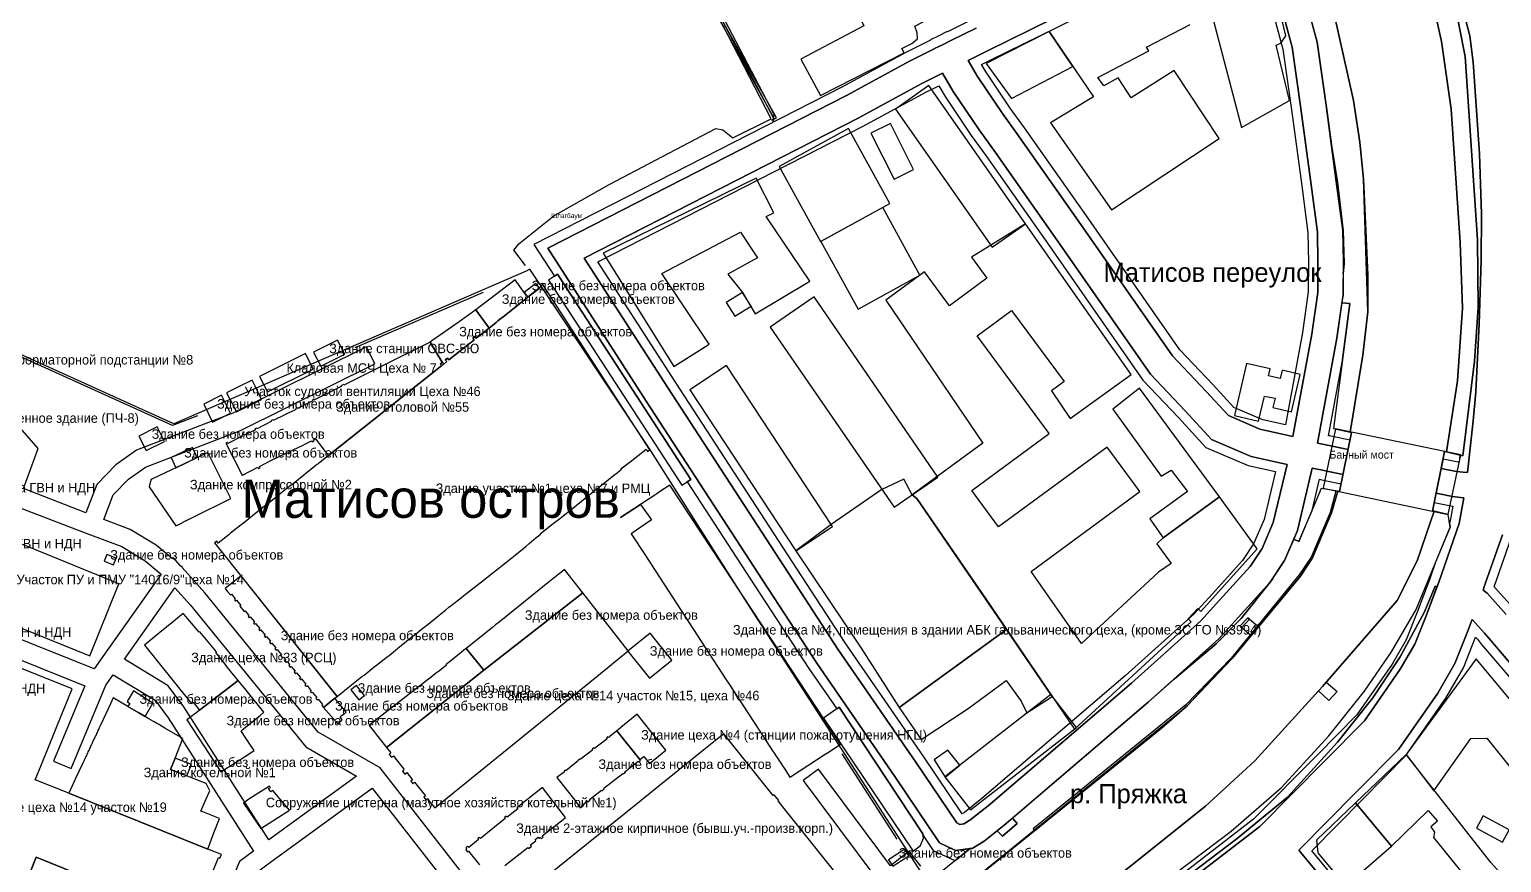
# Model space of a CAD drawing. Extents: x -1571 to 863, y -881 to 2148.
# Drawn here: x -338.5 to 125.2, y 572.8 to 835.2 of the extents above; entities that cross this region are included whole.
import ezdxf

# ---------------------------------------------------------------- set-up
doc = ezdxf.new("R2010")
doc.units = 0
for name, color, linetype in [('AREAS', 62, 'CONTINUOUS'), ('BRIDGES', 34, 'CONTINUOUS'), ('BUILDINGS_CONTEXT', 9, 'CONTINUOUS'), ('BUILDINGS_SHIPYARD', 6, 'CONTINUOUS'), ('FENCE', 1, 'CONTINUOUS'), ('FENCE_GATES', 2, 'CONTINUOUS'), ('LABELS', 7, 'CONTINUOUS'), ('LAND_EDGE', 8, 'CONTINUOUS'), ('ROADS_CITY', 8, 'CONTINUOUS'), ('ROADS_INTERNAL', 250, 'CONTINUOUS'), ('SIDEWALKS', 9, 'CONTINUOUS'), ('WATER', 5, 'CONTINUOUS'), ('ZONE_SHIPYARD', 1, 'CONTINUOUS')]:
    doc.layers.add(name, color=color, linetype=linetype)

msp = doc.modelspace()

# ---------------------------------------------------------------- linework, layer by layer
at = {"layer": 'AREAS'}
for points in [[(-12.8, 1126.1), (88.4, 887.1), (98.1, 862.5), (102.8, 847.1), (106.3, 831.4), (109.4, 810.1), (112.2, 768.1), (112.9, 747.4), (111.3, 724.5), (107.9, 702.1), (113, 700.9), (116.7, 730.7), (117.9, 747.6), (117.6, 768.9), (113.8, 826.7), (110, 845.9), (104.3, 864.4), (100.6, 874), (33.9, 1025.2), (-0.9, 1107.5), (-8.9, 1127.7)], [(-175, 756.2), (-133, 691.6), (-130.2, 693.4), (-172.2, 758.1)], [(-22.3, 583.4), (-21.902, 582.803), (-21.414, 583.197), (26.2, 622.1), (40.4, 637), (61.9, 663), (65.7, 668.7), (71.7, 682.9), (73.7, 689.7), (73, 689.8), (71.2, 683), (65.2, 669), (61.5, 663.4), (40, 637.2), (25.8, 622.4)], [(-101.2, 484), (-98.3, 480.5), (-95.8, 480), (40, 582.7), (55.9, 596.4), (70.8, 612.7), (82, 626.8), (90.6, 639.1), (98.3, 652.5), (109, 678.4), (108.4, 682.4), (104, 683.4), (98.6, 667.8), (92.3, 655.3), (70.008, 629.593), (73.4, 626.6), (70.8, 623.8), (67.609, 626.891), (47.5, 604.8), (32, 590.5)], [(-107.937, 464.089), (-97.522, 471.983), (-85.723, 480.882), (-68.73, 493.778), (-43.122, 513.184), (-8.178, 539.541), (7.896, 552.242), (11.429, 555.169), (49.056, 584.159), (69.429, 604.728), (81.999, 617.395), (93.29, 633.661), (97.891, 641.575), (101.471, 650.526), (104.867, 659.611), (104.3, 659.8), (100.9, 651.7), (93.3, 637.6), (84.7, 624.7), (73.5, 610.7), (57.8, 593.4), (41.9, 580.3), (-104.6, 469.1), (-107.8, 465.5)], [(-88.4, 618.3), (-60.1, 576.4), (-57.8, 578.1), (-56.9, 580.5), (-57.1, 581.8), (-83.4, 621.7)]]:
    msp.add_lwpolyline(points, close=True, dxfattribs=at)
for points in [[(64.035, 842.697), (67.126, 831.205), (69.962, 811.347), (71.727, 798.111), (73.5, 787.1), (75.3, 771.9), (75.6, 761.5), (75.364, 758.248), (75.297, 751.698), (74.926, 749.083), (77.4, 748.9), (72.3, 709.5), (77.5, 708.3), (81.5, 732.6), (83.1, 746.2), (81.7, 788), (80.6, 799.7), (78.6, 812.8), (70.9, 847.1)], [(-93.034, 525.372), (26.2, 622.1), (43.613, 640.885), (46.318, 644.157), (42.8, 647.2), (45.3, 649.9), (48.714, 647.055), (61.9, 663), (65.7, 668.7), (71.7, 682.9), (73.7, 689.7), (68.4, 690.6), (61.4, 673.9), (59.751, 674.649), (56.832, 667.889), (53.526, 662.89), (53.2, 662.2), (52.419, 661.216), (52.367, 661.138), (52.286, 661.048), (43.2, 649.6), (35.3, 641.7), (22.159, 630.691), (13.937, 623.292), (-28.801, 586.781), (-27.4, 585.1), (-32, 581.1), (-33.615, 582.785), (-37.727, 579.496), (-41.587, 577.233), (-42.146, 577.163), (-149.7, 490.3)]]:
    msp.add_lwpolyline(points, dxfattribs=at)
at = {"layer": 'BRIDGES'}
msp.add_lwpolyline([(69.054, 690.65), (108.454, 682.45), (112.346, 701.15), (72.946, 709.35)], close=True, dxfattribs=at)
at = {"layer": 'BUILDINGS_CONTEXT'}
for points in [[(-95.5, 825.8), (-89.3, 814.4), (-63, 827.8), (-63.7, 829.2), (-60.5, 830.7), (-58.8, 832.2), (-58.9, 834.1), (-59.6, 836.2), (-27.4, 853.1), (-34.1, 866.8), (-54.5, 857.2), (-56.8, 862.5), (-69.5, 856.4), (-71, 858.3), (-75.6, 855.8), (-75.1, 853.6), (-82.2, 849.7), (-75.7, 836.3)], [(-17.3, 834.5), (-37.1, 824.5), (-29.1, 813.4), (-9.8, 823.5)], [(-65.7, 810.1), (-35.257, 766.61), (-24.7, 774), (-55.143, 817.49)], [(-89.315, 768.337), (-67.469, 780.324), (-80.453, 803.988), (-102.3, 792)], [(-60, 791.1), (-67.3, 805.6), (-73.412, 802.523), (-66.112, 788.023)], [(-157.8, 764.7), (-135.5, 729), (-124.4, 736), (-139.3, 758.3), (-114.5, 771.3), (-109.2, 763.2), (-118.5, 758.1), (-113.9, 752.3), (-109.9, 745.6), (-92.7, 755.9), (-106.4, 776.3), (-104, 777.4), (-109.6, 788.3)], [(-69.7, 779.1), (-89.2, 768.4), (-77.499, 747.075), (-57.999, 757.775)], [(-38.2, 704.9), (-60.4, 688.6), (-59, 687.4), (-37.2, 655.8), (-9.3, 614.8), (27.4, 648.6), (26.5, 649.5), (29.6, 652.8), (30.5, 651.9), (48.2, 671.6), (36.4, 688), (18.6, 675.1), (16.6, 673.2), (21.1, 667), (17.2, 664.2), (-7.1, 641.8), (-23, 664.4), (11.3, 689.6), (1, 703.6), (-33.2, 678.5), (-41.6, 690), (-17.3, 707.9), (-40, 738.7), (-29.1, 746.7), (-12.6, 724.3), (-16.6, 721.3), (-10.7, 712.6), (8.6, 726.5), (-24.7, 774), (-41.7, 763.4), (-36.9, 756.8), (-48.7, 748.1), (-56.6, 758.8), (-68.7, 749.9)], [(-116.297, 744.84), (-111.2, 748), (-113.903, 752.36), (-119, 749.2)], [(-52.35, 694.128), (-91.344, 750.909), (-105.124, 741.446), (-66.13, 684.665)], [(-130.5, 721.7), (-97.1, 671), (-85.546, 678.611), (-118.946, 729.311)], [(52.3, 728.3), (44.9, 730), (41.1, 713.6), (48.7, 711.8), (50.5, 719.7), (53.9, 719), (53.2, 716.1), (59.1, 714.7), (61.8, 726.5), (56.1, 727.9), (55.5, 725.2), (51.8, 726.1)], [(11.2, 722.2), (2.8, 715.6), (18, 694.5), (21.1, 696.4), (26.3, 689.6), (14.4, 681), (18.6, 675.1), (36.4, 688)], [(-97.1, 671), (-76.5, 640.3), (-64.5, 621.6), (-30.7, 646.2), (-59, 687.4), (-60.4, 688.6), (-63.1, 693.5), (-70, 690.3), (-86, 679.3)], [(-30.7, 646.2), (-64.5, 621.6), (-57.6, 611.5), (-42.8, 621.3), (-30.8, 630.1), (-26.1, 623.6), (-24.3, 619.9), (-16.3, 625.1)], [(117.2, 636.9), (95.2, 606.8), (103.9, 595.4), (115.6, 611.8), (120.6, 612), (136.8, 591.8), (142, 595.9), (145.2, 592.2), (150.6, 596.8)], [(-42.077, 589.341), (-8.676, 615.285), (-16.791, 625.732), (-50.192, 599.789)], [(-53.5, 605.1), (-50, 599.7), (-45.4, 603.5), (-49.2, 608.2)], [(112.6, 550.3), (119.6, 541.8), (127.5, 548.1), (136.8, 556.2), (121.8, 572.8), (95.2, 606.8), (79.2, 591.6), (90.6, 577.9), (102.1, 589.2), (105, 585.8), (102.9, 584), (104.1, 582.3), (103.8, 580.7), (123.1, 556.8), (120.4, 554.5), (119.2, 555.8)], [(119.6, 541.8), (113.5, 549.1), (108, 544.5), (104.8, 544.5), (100, 550.4), (107.9, 556.9), (99, 567.6), (91.3, 561.1), (85.7, 568), (83.8, 566.5), (81.1, 569.7), (90.6, 577.9), (79.2, 591.6), (66.9, 579.8), (67.3, 575.8), (105.5, 530), (111.9, 535.4), (110.3, 537.3), (112.4, 539), (114, 537.1)], [(125.5, 579.2), (127.6, 583.1), (119.448, 587.489), (117.348, 583.589)]]:
    msp.add_lwpolyline(points, close=True, dxfattribs=at)
for points in [[(42.7, 864.7), (-17.3, 834.5), (-3.3, 814), (-16.9, 805.8), (2.4, 778.4), (36.3, 800.8), (22.1, 822.2), (8.6, 813.6), (4.5, 819.9), (-0.1, 817.4), (-2, 820), (14.1, 828.4), (13.4, 829.6), (27.1, 836.7)], [(31.8, 848.4), (43.3, 804.3), (58.4, 812.8), (54.2, 830.2), (55.7, 830.9), (57.3, 833.2), (54.9, 843.2)]]:
    msp.add_lwpolyline(points, dxfattribs=at)
at = {"layer": 'BUILDINGS_SHIPYARD'}
for points in [[(-185.48, 756.33), (-197.93, 746.82), (-193.69, 741.12), (-191.5, 742.84), (-190.94, 743.35), (-189.98, 744.12), (-189.41, 744.57), (-183.11, 749.57), (-182.53, 750.04), (-181.48, 750.88), (-182.68, 752.35)], [(-180.78, 751.44), (-181.48, 750.88), (-182.53, 750.04), (-183.11, 749.57), (-189.41, 744.57), (-189.98, 744.12), (-190.94, 743.35), (-191.5, 742.84), (-193.69, 741.12), (-197.79, 737.91), (-198.22, 738.46), (-198.87, 737.96), (-198.43, 737.4), (-199.3, 736.72), (-199.92, 736.22), (-206.41, 731.07), (-206.86, 731.62), (-207.53, 731.1), (-207.08, 730.54), (-208.02, 729.78), (-208.65, 729.29), (-244.31, 700.96), (-247.57, 698.37), (-248.18, 697.9), (-251.51, 695.25), (-252.05, 694.82), (-255.46, 692.11), (-256.06, 691.63), (-259.4, 688.98), (-260, 688.51), (-263.28, 685.9), (-263.9, 685.4), (-267.18, 682.81), (-267.74, 682.36), (-271.13, 679.67), (-271.77, 679.15), (-275.14, 676.48), (-275.74, 676.01), (-279.01, 673.4), (-279.5, 674.01), (-280.17, 673.48), (-241.54, 625.11), (-240.98, 625.59), (-239.52, 626.77), (-239.29, 626.96), (-238.59, 627.52), (-238.35, 627.71), (-237.57, 628.34), (-237.09, 628.75), (-233.8, 631.35), (-233.11, 631.83), (-229.93, 634.45), (-229.23, 634.95), (-225.81, 637.61), (-225.2, 638.03), (-221.97, 640.71), (-221.41, 641.15), (-218.01, 643.88), (-217.43, 644.3), (-214.1, 647), (-213.48, 647.49), (-210.1, 650.18), (-209.56, 650.57), (-208.81, 651.18), (-207.43, 652.31), (-206.25, 653.29), (-206.2, 653.32), (-205.65, 653.71), (-202.38, 656.3), (-202.34, 656.33), (-201.63, 656.89), (-196.55, 660.86), (-194.55, 662.41), (-193.99, 662.86), (-190.53, 665.61), (-190, 666.02), (-186.58, 668.74), (-186.07, 669.19), (-182.67, 671.89), (-182.08, 672.43), (-181.04, 673.31), (-178.88, 675.13), (-178.14, 675.73), (-177.52, 676.21), (-177.61, 676.33), (-173.5, 679.52), (-171, 681.46), (-170.4, 681.94), (-169.43, 682.72), (-168.91, 683.14), (-164.59, 686.6), (-162.4, 688.36), (-161.83, 688.83), (-161.32, 689.23), (-160.82, 689.64), (-160.29, 690.06), (-154.11, 695.03), (-153.84, 695.24), (-153.3, 695.68), (-152.26, 696.49), (-151.78, 697.12), (-149.31, 699.03), (-144.25, 702.96), (-143.77, 702.26), (-143.12, 702.77), (-177.02, 755.19), (-177.43, 754.92), (-177.68, 754.76), (-177.31, 754.22), (-177.92, 753.74)], [(-177.87, 753.676), (-179.032, 755.176), (-182.68, 752.35), (-181.518, 750.85)], [(-203.19, 743.1), (-211.71, 737.09), (-212.27, 736.69), (-208.48, 730.34), (-208.02, 729.78), (-207.08, 730.54), (-207.53, 731.1), (-206.86, 731.62), (-206.41, 731.07), (-199.92, 736.22), (-199.3, 736.72), (-198.43, 737.4), (-198.87, 737.96), (-198.22, 738.46), (-197.79, 737.91), (-193.69, 741.12), (-197.93, 746.82)], [(-244.77, 720.45), (-244.89, 720.69), (-245.48, 720.4), (-245.35, 720.16), (-248.88, 718.4), (-249.01, 718.64), (-249.39, 718.46), (-249.27, 718.21), (-254.07, 715.8), (-254.2, 716.03), (-254.74, 715.75), (-254.62, 715.52), (-261.74, 711.97), (-261.85, 712.22), (-262.46, 711.93), (-262.33, 711.67), (-264.37, 710.65), (-264.8, 710.44), (-265.68, 710), (-265.98, 709.85), (-266.87, 709.39), (-266.99, 709.64), (-267.47, 709.41), (-267.33, 709.11), (-270.92, 707.38), (-271.04, 707.62), (-271.64, 707.34), (-271.5, 707.09), (-276.06, 704.81), (-276.18, 705.05), (-276.62, 704.82), (-271.45, 694.81), (-271.42, 694.74), (-266.52, 697.27), (-266.31, 696.85), (-265.82, 697.1), (-266.04, 697.51), (-262.44, 699.36), (-262.02, 699.58), (-257.2, 701.94), (-256.98, 701.48), (-256.61, 701.66), (-256.82, 702.09), (-252.33, 704.29), (-251.59, 704.67), (-250.07, 705.42), (-249.66, 705.62), (-249.48, 705.25), (-248.86, 705.55), (-249.07, 705.97), (-248.44, 706.28), (-246.61, 703.92), (-246.04, 703.19), (-245.31, 702.25), (-244.31, 700.96), (-208.65, 729.29), (-209.09, 729.85), (-208.48, 730.34), (-212.03, 736.29), (-212.27, 736.69), (-212.49, 736.58), (-220.08, 732.82), (-220.96, 732.35), (-239.45, 723.11), (-239.58, 723.33), (-240.3, 722.97), (-240.21, 722.74), (-240.29, 722.7), (-240.52, 722.58), (-240.57, 722.56), (-242.22, 721.73), (-242.37, 721.65), (-242.59, 721.54)], [(-263.573, 721.009), (-249.1, 728.19), (-251.517, 733.061), (-265.99, 725.88)], [(-246.77, 729.11), (-239.21, 732.85), (-241.419, 737.316), (-248.979, 733.576)], [(-275.11, 718.17), (-273.33, 714.69), (-265.36, 718.67), (-267.43, 722.81), (-268.37, 724.71), (-272.27, 722.78), (-276.41, 720.73), (-275.58, 719.1), (-275.52, 718.97)], [(-283.62, 717.17), (-280.81, 711.52), (-275.2, 714.31), (-278.01, 719.96)], [(-301.767, 702.512), (-295.98, 705.41), (-298.263, 709.968), (-304.05, 707.07)], [(-292.37, 697.15), (-293.74, 696.49), (-299.75, 693.6), (-300.22, 693.37), (-300.77, 691.07), (-292.4, 678.82), (-291.89, 679.07), (-291.03, 679.5), (-291, 679.51), (-290.23, 679.9), (-289.93, 680.05), (-289.09, 680.46), (-288.99, 680.52), (-288.68, 680.67), (-287.54, 681.23), (-286.48, 681.76), (-275.08, 687.43), (-282.32, 701.98)], [(-292.37, 697.15), (-285.66, 700.38), (-287.183, 703.543), (-293.893, 700.313)], [(-148.13, 675.01), (-142.71, 666.71), (-142.58, 666.5), (-119.01, 630.37), (-118.11, 628.99), (-108.86, 614.82), (-104.18, 607.65), (-104.09, 607.51), (-103.84, 607.12), (-103.53, 606.65), (-103.11, 606), (-102.78, 605.51), (-102.46, 605.01), (-102.24, 604.67), (-101.42, 603.42), (-101.27, 603.2), (-100.81, 602.49), (-98.95, 599.63), (-98.74, 599.76), (-87.83, 606.89), (-86.62, 607.68), (-83.04, 610.03), (-101.23, 637.65), (-136.79, 691.61), (-139.99, 689.51), (-140.88, 688.92), (-141.51, 688.51), (-152.32, 681.42), (-146, 685.57), (-142.55, 680.71), (-149.01, 676.36)], [(-319.44, 637.84), (-310.4, 660.54), (-360.56, 681.01), (-365.55, 683.05), (-367.69, 677.8), (-369.25, 672.88), (-369.68, 672.93), (-369.85, 672.51), (-374.85, 660.27)], [(-314.135, 669.819), (-314.945, 667.747), (-311.981, 666.587), (-311.17, 668.66)], [(-170.85, 664.36), (-172.04, 663.4), (-172.58, 662.97), (-172.81, 662.78), (-173.51, 662.22), (-173.63, 662.12), (-175.17, 660.89), (-190.54, 648.53), (-191.69, 647.61), (-192.68, 646.82), (-200.9, 640.2), (-195.42, 633.38), (-164.21, 657.74), (-169.95, 665.08)], [(-276.79, 658.96), (-276.63, 658.77), (-276.24, 658.29), (-275.22, 657.06), (-274.9, 657.31), (-273.66, 655.81), (-273.96, 655.54), (-273.61, 655.11), (-273.3, 655.37), (-271.96, 653.75), (-272.27, 653.49), (-270.89, 651.83), (-270.59, 652.09), (-269.35, 650.59), (-269.65, 650.34), (-269.27, 649.88), (-268.96, 650.13), (-267.66, 648.56), (-267.98, 648.3), (-267.6, 647.83), (-267.27, 648.1), (-265.94, 646.48), (-266.26, 646.21), (-265.89, 645.78), (-265.58, 646.04), (-264.24, 644.43), (-264.54, 644.17), (-264.15, 643.68), (-263.84, 643.94), (-262.61, 642.46), (-262.92, 642.2), (-262.47, 641.65), (-262.16, 641.92), (-260.86, 640.36), (-261.18, 640.09), (-260.79, 639.62), (-260.47, 639.88), (-259.13, 638.25), (-259.45, 637.99), (-258.79, 637.21), (-258.5, 637.46), (-257.76, 636.59), (-258.07, 636.33), (-257.64, 635.82), (-257.34, 636.07), (-256.54, 635.12), (-256.85, 634.86), (-256.38, 634.31), (-256.07, 634.57), (-254.85, 633.05), (-255.13, 632.8), (-254.71, 632.26), (-254.39, 632.52), (-253.15, 631.01), (-253.43, 630.74), (-253.14, 630.37), (-252.82, 630.63), (-251.45, 628.94), (-251.74, 628.68), (-251.37, 628.24), (-251.06, 628.49), (-249.74, 626.89), (-250.04, 626.63), (-249.71, 626.23), (-249.4, 626.48), (-247.96, 624.71), (-248.25, 624.47), (-247.88, 624.01), (-247.56, 624.26), (-246.17, 622.55), (-246.44, 622.26), (-245.9, 621.61), (-242.3, 624.5), (-241.54, 625.11), (-271.84, 663.05), (-276.88, 659.07)], [(-195.42, 633.38), (-226.04, 609.06), (-225.6, 608.52), (-224.64, 607.31), (-225.19, 606.85), (-224.43, 605.92), (-223.88, 606.36), (-223.66, 606.08), (-220.58, 602.23), (-220.43, 602.04), (-221, 601.57), (-220.22, 600.61), (-219.68, 601.11), (-217.87, 598.87), (-218.42, 598.4), (-217.76, 597.57), (-217.23, 598.05), (-213.78, 593.74), (-214.29, 593.32), (-213.66, 592.53), (-213.13, 592.93), (-212.87, 592.59), (-212.15, 591.63), (-211.52, 590.89), (-210.84, 590.05), (-159.73, 631.35), (-149.9, 639.41), (-164.21, 657.74)], [(-276.07, 634.25), (-276.84, 635.22), (-279.81, 638.97), (-279.61, 639.14), (-284.8, 645.46), (-285, 645.3), (-289.89, 651.05), (-290.04, 651.24), (-294.79, 647.37), (-296.77, 645.75), (-302.32, 641.22), (-288.52, 624.14), (-287.47, 622.84), (-286.97, 623.25), (-284.93, 620.74), (-272.79, 630.11)], [(-143.19, 630.86), (-136.17, 636.52), (-142.991, 644.98), (-150.011, 639.32)], [(-200.9, 640.2), (-201.1, 640.04), (-203.63, 638.01), (-207.23, 635.13), (-207.36, 635.03), (-207.22, 634.86), (-207.63, 634.54), (-209.67, 632.96), (-210.55, 632.27), (-211.4, 631.61), (-216.99, 627.27), (-231.15, 616.26), (-231.53, 615.97), (-229.86, 613.87), (-229.19, 613.03), (-227.96, 611.47), (-226.04, 609.06), (-195.42, 633.38)], [(-305.71, 626.88), (-307.75, 623.46), (-306.84, 622.84), (-307.48, 621.91), (-304.01, 619.88), (-302.1, 618.77), (-299.62, 622.94)], [(-284.93, 620.74), (-286.12, 619.82), (-287.24, 618.96), (-288.9, 617.68), (-278.19, 601.39), (-277.71, 601.69), (-275.94, 602.82), (-270.77, 606.12), (-267.74, 608.05), (-269.08, 610.07), (-269.7, 611.01), (-270.77, 612.62), (-271.49, 613.7), (-271.84, 614.23), (-271.09, 614.85), (-266.77, 618.39), (-265.88, 619.11), (-264.63, 620.13), (-270.28, 627.04), (-272.79, 630.11)], [(-237.24, 627.151), (-234.729, 623.976), (-232.98, 625.36), (-235.491, 628.534)], [(-297.9, 616.32), (-298.16, 616.47), (-298.41, 616.62), (-298.67, 616.77), (-298.93, 616.93), (-299.19, 617.08), (-299.45, 617.23), (-300.88, 618.06), (-301.95, 618.68), (-302.1, 618.77), (-304.01, 619.88), (-307.48, 621.91), (-307.54, 621.94), (-312.14, 624.62), (-313.02, 622.74), (-316.02, 616.3), (-316.14, 616.04), (-316.15, 616.02), (-316.19, 615.94), (-316.36, 615.58), (-316.44, 615.4), (-316.53, 615.22), (-316.7, 614.85), (-316.83, 614.57), (-316.87, 614.49), (-317.03, 614.13), (-317.2, 613.77), (-317.37, 613.4), (-317.54, 613.04), (-317.71, 612.68), (-317.88, 612.32), (-318.05, 611.95), (-318.22, 611.59), (-318.39, 611.23), (-318.56, 610.87), (-318.72, 610.51), (-318.89, 610.14), (-319.06, 609.78), (-319.23, 609.42), (-319.4, 609.06), (-319.57, 608.69), (-319.74, 608.33), (-319.91, 607.97), (-320.08, 607.61), (-320.24, 607.24), (-320.41, 606.88), (-320.58, 606.52), (-320.75, 606.16), (-320.92, 605.79), (-321.09, 605.43), (-321.26, 605.07), (-321.43, 604.71), (-321.6, 604.34), (-321.77, 603.98), (-321.93, 603.62), (-323.96, 599.28), (-326.13, 594.61), (-282.36, 576.98), (-280.38, 582.1), (-278.61, 586.66), (-279.73, 587.09), (-283.89, 588.7), (-284.56, 588.96), (-282.82, 592.85), (-281.65, 595.4), (-282.88, 597.65), (-294.03, 602.13), (-292.61, 605.68), (-290.15, 611.81), (-295.85, 615.13), (-297.59, 616.15)], [(-241.45, 616.51), (-241.21, 616.71), (-240.23, 617.53), (-240.02, 617.71), (-240.68, 618.62), (-240.28, 618.94), (-239.28, 619.73), (-238.79, 620.11), (-242.3, 624.5), (-245.9, 621.61), (-241.93, 617.06)], [(-144.98, 606.14), (-143.21, 603.98), (-138.09, 608.18), (-142.69, 613.99), (-147.02, 619.46), (-152.23, 615.27), (-153.05, 614.6), (-153.52, 614.22), (-146.19, 605.21)], [(-155.71, 612.44), (-156.01, 612.19), (-156.21, 612.42), (-156.73, 612.02), (-156.54, 611.79), (-160.54, 608.7), (-160.7, 608.89), (-161.21, 608.5), (-161.06, 608.29), (-165.05, 605.22), (-165.17, 605.37), (-165.62, 605.02), (-165.5, 604.87), (-169.59, 601.71), (-169.69, 601.84), (-170.11, 601.53), (-170, 601.39), (-172.34, 599.6), (-166.74, 592.41), (-165.3, 590.42), (-165, 590.02), (-164.59, 590.34), (-164.75, 590.55), (-162.78, 592.06), (-162.63, 591.88), (-161.96, 592.39), (-161.89, 592.45), (-162.05, 592.64), (-158.34, 595.56), (-158.19, 595.37), (-157.42, 595.98), (-157.57, 596.17), (-151.62, 600.85), (-151.47, 600.67), (-150.76, 601.22), (-150.92, 601.4), (-146.77, 604.68), (-146.6, 604.49), (-146, 604.98), (-146.19, 605.21), (-153.52, 614.22)], [(-294.035, 602.132), (-288.9, 600.07), (-287.475, 603.618), (-292.61, 605.68)], [(-269.36, 592.77), (-271.13, 591.48), (-265.57, 583.49), (-256.57, 589.3), (-259.5, 592.74), (-261.82, 595.49), (-262.45, 595.04), (-263.18, 596.05), (-262.62, 596.45), (-262.94, 596.82)], [(-62.77, 576.99), (-67.88, 573.68), (-66.57, 571.65), (-65.59, 572.28), (-64.79, 572.79), (-64.55, 572.94), (-64.33, 573.08), (-62.43, 574.29), (-61.45, 574.92)], [(-286.81, 554.41), (-336.36, 574.48), (-348.33, 544.45), (-292.48, 521.98), (-292.08, 522.52), (-291.28, 524.47), (-291.11, 524.98), (-288.89, 530.54), (-288.65, 531.17), (-287.49, 533.77), (-287.74, 533.88), (-288.22, 534.2), (-293.92, 536.57), (-291.44, 542.78), (-289.89, 546.68), (-289.5, 547.66), (-289.09, 548.69), (-288.63, 549.86), (-286.87, 554.26)]]:
    msp.add_lwpolyline(points, close=True, dxfattribs=at)
for points in [[(-281.15, 568.89), (-278.97, 574.34), (-278.49, 574.13), (-278.03, 575.3), (-282.36, 576.98), (-326.13, 594.61), (-336.69, 598.84), (-334.75, 603.63), (-328.31, 619.53), (-327.82, 620.74), (-325.1, 627.48), (-335.2, 631.55), (-336.58, 632.11), (-377.17, 648.48)], [(-81.86, 566.18), (-101.14, 590.28), (-102.67, 592.18), (-102.47, 592.34), (-103.89, 594.1), (-104.18, 593.89), (-119.82, 613.3), (-125.53, 608.7), (-128.79, 606.08), (-145.71, 592.45), (-145.86, 592.33), (-175.96, 568.1)], [(-188.8, 571.86), (-181.5, 577.53), (-181.24, 577.21), (-180.36, 577.95), (-180.63, 578.31), (-178.94, 579.62), (-179.22, 580.01), (-178.23, 580.72), (-177.97, 580.36), (-177.58, 580.64), (-177.29, 580.3), (-176.71, 580.79), (-177.03, 581.21), (-170.4, 586.34), (-169.67, 586.93), (-173.88, 592.43), (-176.91, 596.38), (-181.9, 592.46), (-184.44, 590.45), (-184.93, 590.03), (-184.9, 590), (-184.66, 589.71), (-187.98, 587.02), (-188.3, 587.4), (-188.91, 586.93), (-188.64, 586.6), (-196.46, 580.38), (-196.79, 580.76), (-197.3, 580.32), (-197.04, 580.03), (-200.13, 577.54), (-200.48, 577.92), (-201.04, 577.46), (-200.74, 577.07), (-201.09, 576.78), (-200.55, 576.13), (-200.21, 576.4), (-196.7, 572.01)], [(-348.33, 544.45), (-336.36, 574.48), (-286.81, 554.41)]]:
    msp.add_lwpolyline(points, dxfattribs=at)
at = {"layer": 'FENCE'}
for points in [[(-285.552, 713.458), (-293.46, 710.44), (-377.282, 748.359), (-378.036, 750.841), (-386.63, 800.368), (-341.753, 980.873), (-339.914, 982.478), (-314.271, 998.047), (-311.909, 997.575), (-227.91, 862.892), (-157.766, 908.647), (-116.483, 933.834), (-195.039, 1047.293)], [(-182.29, 760.855), (-185.875, 765.666), (-184.31, 767.631), (-173.341, 776.447), (-155.919, 786.302), (-122.269, 803.956), (-120.077, 803.557), (-116.961, 801.049), (-104.873, 807.053), (-121.743, 839.735), (-158.566, 906.206)], [(-120.716, 840.361), (-103.988, 808.483), (-104.223, 806.041), (-104.017, 807.331), (-121.463, 838.821)], [(-195.602, 752.355), (-235.988, 734.891)], [(-65.169, 580.188), (-82.531, 607.069)]]:
    msp.add_lwpolyline(points, dxfattribs=at)
at = {"layer": 'LAND_EDGE'}
for points in [[(-17.6, 1138.1), (-12.8, 1126.1), (88.4, 887.1), (98.1, 862.5), (102.8, 847.1), (106.3, 831.4), (109.4, 810.1), (112.2, 768.1), (112.9, 747.4), (111.3, 724.5), (107.9, 702.1), (107.3, 702.2), (103.5, 683.5), (104, 683.4), (98.6, 667.8), (92.3, 655.3), (68.8, 628.2), (47.5, 604.8), (32, 590.5), (-108.6, 478.2)], [(-130.9, 494.8), (18.1, 615.1), (26.2, 622.1), (40.4, 637), (61.9, 663), (65.7, 668.7), (71.7, 682.9), (73.7, 689.7), (74.2, 689.6), (78, 708.2), (77.5, 708.3), (81.5, 732.6), (83.1, 746.2), (83.1, 757.8), (81.7, 788), (80.6, 799.7), (78.6, 812.8), (70.9, 847.1)]]:
    msp.add_lwpolyline(points, dxfattribs=at)
at = {"layer": 'ROADS_CITY'}
for points in [[(-42.826, 825.424), (-36.736, 828.41), (-16.208, 838.524), (42.712, 868.534), (46.351, 870.377), (48.672, 864.748), (52.983, 852.99), (59.274, 829.595), (62.038, 810.253), (65.235, 786.275), (67.205, 771.297), (67.4, 761.78), (67.303, 752.302), (65.451, 739.244), (59.508, 706.994), (49.085, 709.302), (39.164, 713.554), (32.193, 721.167), (21.598, 732.351), (-8.014, 774.782), (-27.442, 802.421), (-32.014, 808.683), (-39.886, 820.393)], [(-163.744, 763.15), (-77.436, 807.26), (-57.345, 818.156), (-50.903, 821.408), (-47.514, 815.607), (-39.386, 803.517), (-34.758, 797.179), (-15.386, 769.618), (14.602, 726.649), (25.607, 715.033), (33.836, 706.046), (46.315, 700.698), (57.652, 698.187), (53.29, 679.866), (49.768, 671.711), (46.033, 666.062), (36.34, 655.39), (30.475, 648.939), (8.663, 629.308), (-36.549, 590.683), (-42.273, 586.104), (-44.213, 584.967), (-45.453, 584.812), (-46.404, 585.256), (-59.295, 604.354), (-83.876, 640.025), (-100.747, 665.982), (-137.543, 722.475)]]:
    msp.add_lwpolyline(points, close=True, dxfattribs=at)
for points in [[(-40.264, 835.59), (-48.009, 831.792), (-48.025, 831.823), (-50.682, 830.481), (-53.355, 829.171), (-53.34, 829.14), (-61.055, 825.244), (-81.164, 814.34), (-175.256, 766.25), (-144.257, 718.125), (-107.453, 661.618), (-90.524, 635.575), (-65.905, 599.846), (-51.796, 578.944), (-46.747, 576.588), (-41.587, 577.233), (-37.727, 579.496), (-31.451, 584.517), (13.937, 623.292), (36.125, 643.261), (42.26, 650.01), (52.367, 661.138), (56.832, 667.889), (60.91, 677.334), (65.598, 697.021), (68.789, 696.383), (70.183, 696.084), (75.312, 695.043), (76.913, 702.881), (71.817, 703.916), (70.411, 704.217), (67.248, 704.85), (73.349, 737.956), (75.297, 751.698), (75.4, 761.82), (75.195, 771.903), (73.165, 787.325), (69.962, 811.347), (67.126, 831.205), (60.617, 855.41)], [(108.9, 857.453), (115.219, 833.147), (116.332, 824.893), (118.307, 795.952), (118.899, 777.014), (118.801, 762.528), (118.205, 742.482), (117.115, 721.075), (116.332, 711.878), (114.548, 695.578), (113.102, 695.682), (111.057, 695.948), (106.229, 696.929), (104.636, 689.089), (109.743, 688.052), (112.298, 687.718), (113.363, 687.642), (111.91, 679.591), (105.418, 661.084), (101.471, 650.526), (97.891, 641.575), (93.29, 633.661), (81.999, 617.395), (69.429, 604.728), (49.056, 584.159), (11.429, 555.169)], [(126.707, 650.941), (120.681, 657.602), (119.43, 658.585), (119.607, 659.059), (119.551, 659.08), (125.49, 676.009)], [(129.279, 494.355), (119.662, 505.975), (116.666, 509.57), (77.266, 557.47), (74.264, 561.073), (63.869, 573.666), (61.366, 576.693), (79.371, 594.872), (92.801, 608.405), (105.11, 626.139), (110.509, 635.425), (114.529, 645.474), (115.987, 649.375), (119.893, 645.059), (121.251, 643.409), (153.174, 605.983)]]:
    msp.add_lwpolyline(points, dxfattribs=at)
at = {"layer": 'ROADS_INTERNAL'}
for points in [[(-177.89, 538.404), (-227.996, 602.609), (-247.523, 613.824), (-283.221, 657.753), (-290.365, 665.658), (-290.296, 665.739), (-290.907, 666.258), (-293.289, 668.894), (-293.559, 668.511), (-298.543, 672.744), (-306.787, 677.711), (-315.108, 680.841), (-312.121, 688.553), (-307.334, 693.517), (-301.97, 697.336), (-271.993, 708.85), (-229.67, 729.857), (-232.338, 735.232), (-274.407, 714.35), (-304.83, 702.664), (-311.266, 698.083), (-317.279, 691.847), (-320.716, 682.975), (-340.371, 690.541), (-335.774, 703.138), (-352.098, 721.827)], [(-410.969, 545.759), (-385.574, 654.316), (-321.042, 628.448), (-330.954, 604.734), (-325.418, 602.42), (-314.466, 628.622), (-312.091, 631.902), (-298.948, 623.933), (-294.766, 618.387), (-267.942, 576.356), (-272.354, 573.121), (-285.379, 541.443)], [(-57.659, 571.66), (-61.369, 576.376), (-67.238, 571.759), (-89.996, 602.197), (-94.801, 598.604), (-71.923, 568.004)]]:
    msp.add_lwpolyline(points, dxfattribs=at)
for points in [[(-384.227, 660.24), (-380.509, 677.236), (-380.179, 689.5), (-354.453, 689.5), (-345.273, 685.999), (-320.067, 676.296), (-309.413, 672.289), (-302.057, 667.856), (-297.032, 663.589), (-315.341, 637.645), (-318.157, 633.756)], [(-308.595, 636.798), (-292.711, 659.306), (-287.779, 653.847), (-251.477, 609.176), (-235.504, 600.002), (-263.088, 579.904), (-289.834, 621.813), (-294.852, 628.467)], [(-280.758, 528.949), (-279.719, 531.702), (-279.421, 540.157), (-267.446, 569.279), (-262.13, 573.178), (-230.579, 596.166), (-183.31, 535.596), (-180.835, 527.398), (-199.906, 510.932), (-226.645, 485.927), (-228.101, 482.216), (-231.012, 482.378), (-233.239, 482.992), (-237.386, 485.362), (-260.863, 511.699), (-271.36, 523.419), (-277.322, 527.919)]]:
    msp.add_lwpolyline(points, close=True, dxfattribs=at)
at = {"layer": 'SIDEWALKS'}
for points in [[(-42.826, 825.424), (-39.886, 820.393), (-32.014, 808.683), (-27.442, 802.421), (-8.014, 774.782), (21.598, 732.351), (32.193, 721.167), (39.164, 713.554), (49.085, 709.302), (59.508, 706.994), (65.451, 739.244), (67.303, 752.302), (67.4, 761.78), (67.205, 771.297), (65.235, 786.275), (62.038, 810.253), (59.274, 829.595), (52.983, 852.99), (48.672, 864.748), (46.351, 870.377), (42.712, 868.534), (-16.208, 838.524), (-36.736, 828.41)], [(-38.607, 824.151), (-35.412, 825.718), (-14.865, 835.841), (44.07, 865.859), (44.813, 866.236), (45.876, 863.66), (50.121, 852.082), (56.33, 828.991), (59.066, 809.842), (62.261, 785.881), (64.209, 771.07), (64.399, 761.764), (64.305, 752.529), (62.49, 739.726), (57.121, 710.595), (50.008, 712.171), (40.94, 716.057), (34.388, 723.212), (23.93, 734.252), (-5.557, 776.503), (-25.003, 804.168), (-29.557, 810.405), (-37.344, 821.988)], [(-163.744, 763.15), (-137.543, 722.475), (-100.747, 665.982), (-83.876, 640.025), (-59.295, 604.354), (-46.404, 585.256), (-45.453, 584.812), (-44.213, 584.967), (-42.273, 586.104), (-36.549, 590.683), (8.663, 629.308), (30.475, 648.939), (36.34, 655.39), (46.033, 666.062), (49.768, 671.711), (53.29, 679.866), (57.652, 698.187), (46.315, 700.698), (33.836, 706.046), (25.607, 715.033), (14.602, 726.649), (-15.386, 769.618), (-34.758, 797.179), (-39.386, 803.517), (-47.514, 815.607), (-50.903, 821.408), (-57.345, 818.156), (-77.436, 807.26)], [(-159.426, 761.987), (-76.038, 804.606), (-55.953, 815.498), (-52.07, 817.458), (-50.056, 814.012), (-41.843, 801.795), (-37.197, 795.432), (-17.843, 767.897), (12.27, 724.748), (23.412, 712.988), (32.06, 703.543), (45.392, 697.829), (54.027, 695.917), (50.432, 680.815), (47.119, 673.144), (43.657, 667.909), (34.119, 657.408), (28.356, 651.068), (6.684, 631.564), (-38.461, 592.996), (-43.977, 588.583), (-44.732, 588.14), (-56.817, 606.044), (-81.382, 641.694), (-98.233, 667.618), (-135.025, 724.106)], [(71.727, 798.111), (73.165, 787.325), (75.195, 771.903), (75.4, 761.82), (75.364, 758.248), (75.6, 761.5), (75.3, 771.9), (73.5, 787.1)], [(67.248, 704.85), (70.411, 704.217), (71.817, 703.916), (76.913, 702.881), (77.514, 705.82), (72.43, 706.853), (71.02, 707.155), (70.734, 707.212), (75.002, 730.374), (77.4, 748.9), (74.926, 749.083), (73.349, 737.956)], [(59.751, 674.649), (61.4, 673.9), (65.513, 683.712), (67.846, 693.512), (68.18, 693.445), (69.57, 693.147), (74.711, 692.104), (75.312, 695.043), (70.183, 696.084), (68.789, 696.383), (65.598, 697.021), (60.91, 677.334)], [(22.159, 630.691), (35.3, 641.7), (43.2, 649.6), (52.286, 661.048), (42.26, 650.01), (36.125, 643.261)], [(42.8, 647.2), (43.338, 646.735), (44.481, 647.992), (45.82, 649.467), (45.3, 649.9)], [(-33.615, 582.785), (-32, 581.1), (-27.4, 585.1), (-28.801, 586.781), (-31.451, 584.517)]]:
    msp.add_lwpolyline(points, close=True, dxfattribs=at)
for points in [[(110, 845.9), (113.8, 826.7), (117.6, 768.9), (117.9, 747.6), (116.7, 730.7), (113, 700.9), (112.135, 701.103), (111.89, 698.865), (111.551, 698.909), (106.826, 699.868), (106.229, 696.929), (111.057, 695.948), (113.102, 695.682), (114.548, 695.578), (116.332, 711.878), (117.115, 721.075), (118.205, 742.482), (118.801, 762.528), (118.899, 777.014), (118.307, 795.952), (116.332, 824.893), (115.219, 833.147), (108.9, 857.453)], [(-41.588, 838.282), (-49.361, 834.47), (-49.377, 834.501), (-52.019, 833.167), (-54.676, 831.864), (-54.661, 831.833), (-62.447, 827.902), (-82.562, 816.994), (-179.574, 767.413), (-173.157, 757.451), (-172.2, 758.1), (-130.2, 693.4), (-131.281, 692.705), (-109.967, 659.982), (-93.018, 633.906), (-84.222, 621.141), (-83.4, 621.7), (-57.1, 581.8), (-57.028, 581.334), (-53.817, 576.577), (-47.233, 573.504), (-46.575, 573.586), (-42.146, 577.163), (-46.747, 576.588), (-51.796, 578.944), (-65.905, 599.846), (-90.524, 635.575), (-107.453, 661.618), (-144.257, 718.125), (-175.256, 766.25), (-81.164, 814.34), (-61.055, 825.244), (-53.34, 829.14), (-53.355, 829.171), (-50.682, 830.481), (-48.025, 831.823), (-48.009, 831.792), (-40.264, 835.59)], [(-104.6, 469.1), (41.9, 580.3), (57.8, 593.4), (73.5, 610.7), (84.7, 624.7), (93.3, 637.6), (100.9, 651.7), (104.3, 659.8), (104.867, 659.611), (105.418, 661.084), (111.91, 679.591), (113.363, 687.642), (112.298, 687.718), (109.743, 688.052), (104.636, 689.089), (106.229, 696.929), (104.038, 686.149), (109.249, 685.091), (109.84, 685.014), (109, 680.359), (108.794, 679.772), (109, 678.4), (104.448, 667.381), (102.597, 662.106), (98.673, 651.608), (95.187, 642.893), (90.756, 635.273), (79.685, 619.322), (67.298, 606.84), (47.066, 586.413), (9.556, 557.513)], [(125.49, 676.009), (119.551, 659.08), (119.607, 659.059), (119.43, 658.585), (120.681, 657.602), (126.707, 650.941)], [(128.979, 652.902), (122.915, 659.605), (128.4, 675.241)], [(153.174, 605.983), (121.251, 643.409), (119.893, 645.059), (115.987, 649.375), (114.529, 645.474), (110.509, 635.425), (105.11, 626.139), (92.801, 608.405), (79.371, 594.872), (61.366, 576.693), (63.869, 573.666), (74.264, 561.073), (77.266, 557.47), (116.666, 509.57), (119.662, 505.975), (129.279, 494.355)], [(131.598, 496.258), (121.97, 507.892), (118.977, 511.483), (79.577, 559.383), (76.573, 562.988), (66.182, 575.577), (65.409, 576.511), (81.502, 592.76), (95.115, 606.478), (107.644, 624.527), (113.213, 634.107), (117.058, 643.72), (117.621, 643.098), (118.952, 641.482), (150.89, 604.038)]]:
    msp.add_lwpolyline(points, dxfattribs=at)
at = {"layer": 'WATER'}
for points in [[(-108.6, 478.2), (32, 590.5), (47.5, 604.8), (68.8, 628.2), (92.3, 655.3), (98.6, 667.8), (104, 683.4), (103.5, 683.5), (107.3, 702.2), (107.9, 702.1), (111.3, 724.5), (112.9, 747.4), (112.2, 768.1), (109.4, 810.1), (106.3, 831.4), (102.8, 847.1), (98.1, 862.5), (88.4, 887.1), (-12.8, 1126.1), (-17.6, 1138.1)], [(70.9, 847.1), (78.6, 812.8), (80.6, 799.7), (81.7, 788), (83.1, 757.8), (83.1, 746.2), (81.5, 732.6), (77.5, 708.3), (78, 708.2), (74.2, 689.6), (73.7, 689.7), (71.7, 682.9), (65.7, 668.7), (61.9, 663), (40.4, 637), (26.2, 622.1), (18.1, 615.1), (-130.9, 494.8)]]:
    msp.add_lwpolyline(points, dxfattribs=at)
at = {"layer": 'ZONE_SHIPYARD'}
msp.add_lwpolyline([(-121.335, 840.035), (-104, 807), (-104.606, 806.627), (-103.2, 807.3)], close=True, dxfattribs=at)
msp.add_lwpolyline([(-55.3, 566.2), (-112.4, 654.6), (-143.3, 703.3), (-180.889, 759.684), (-182, 759), (-293, 711), (-377, 749)], dxfattribs=at)

# ---------------------------------------------------------------- texts
at = {"layer": 'FENCE_GATES'}
msp.add_text('Шлагбаум', height=1.5, dxfattribs=at).set_placement((-174.204, 775.754))
at = {"layer": 'LABELS'}
for s, height, p in [('Матисов переулок', 6, (-0.171, 755.68)), ('Здание без номера объектов', 3, (-180.275, 753.013)), ('Здание без номера объектов', 3, (-189.718, 748.738)), ('Здание без номера объектов', 3, (-203.146, 738.491)), ('Здание трансформаторной подстанции №8', 3, (-368.542, 729.645)), ('Здание станции ОВС-5Ю', 3, (-244.095, 733.213)), ('Кладовая МСЧ Цеха № 7', 3, (-257.545, 727.035)), ('Здание без номера объектов', 3, (-279.41, 715.74)), ('Участок судовой вентиляции Цеха №46', 3, (-270.875, 719.701)), ('Производственное здание (ПЧ-8)', 3, (-366.399, 711.282)), ('Здание столовой №55', 3, (-241.921, 714.772)), ('Здание без номера объектов', 3, (-300.015, 706.24)), ('Здание без номера объектов', 3, (-289.776, 700.347)), ('Банный мост', 2.5, (71, 700)), ('Будки металлические цехов на ГВН и НДН', 3, (-397.834, 689.354)), ('Здание компрессорной №2', 3, (-287.944, 690.317)), ('Матисов остров', 12, (-271.723, 681.356)), ('Здание участка №1 цеха №7 и РМЦ', 3, (-210.555, 689.162)), ('Будки металлические цехов на ГВН и НДН', 3, (-402.088, 671.722)), ('Здание без номера объектов', 3, (-313.058, 668.203)), ('Участок ПУ и ПМУ "14016/9"цеха №14', 3, (-342.574, 660.42)), ('Здание без номера объектов', 3, (-182.46, 649.232)), ('Будки металлические цехов на ГВН и НДН', 3, (-405.354, 643.851)), ('Здание без номера объектов', 3, (-259.35, 642.807)), ('Здание цеха №4, помещения в здании АБК гальванического цеха, (кроме ЗС ГО №3994)', 3, (-116.899, 644.598)), ('Здание без номера объектов', 3, (-143.091, 637.92)), ('Здание цеха №33 (РСЦ)', 3, (-287.564, 635.859)), ('Будки металлические цехов на ГВН и НДН', 3, (-413.578, 626.106)), ('Здание без номера объектов', 3, (-235.11, 626.255)), ('Здание без номера объектов', 3, (-213.476, 624.578)), ('Здание цеха №14 участок №15, цеха №46', 3, (-188.04, 623.872)), ('Здание без номера объектов', 3, (-303.856, 622.778)), ('Здание без номера объектов', 3, (-242.221, 620.654)), ('Здание без номера объектов', 3, (-276.427, 615.977)), ('Здание цеха №4 (станции пожаротушения НГЦ)', 3, (-145.819, 611.488)), ('Здание котельной №1', 3, (-302.532, 599.66)), ('Здание без номера объектов', 3, (-290.755, 602.875)), ('Здание без номера объектов', 3, (-159.274, 602.256)), ('р. Пряжка', 6, (-10.729, 591.468)), ('Здание цеха №14 участок №19', 3, (-353.848, 588.705)), ('Сооружение цистерна (мазутное хозяйство котельной №1)', 3, (-264.041, 590.183)), ('Здание 2-этажное кирпичное (бывш.уч.-произв.корп.)', 3, (-185.18, 582.103)), ('Здание без номера объектов', 3, (-64.66, 574.315))]:
    msp.add_text(s, height=height, dxfattribs=at).set_placement(p)

doc.saveas('drawing.dxf')
